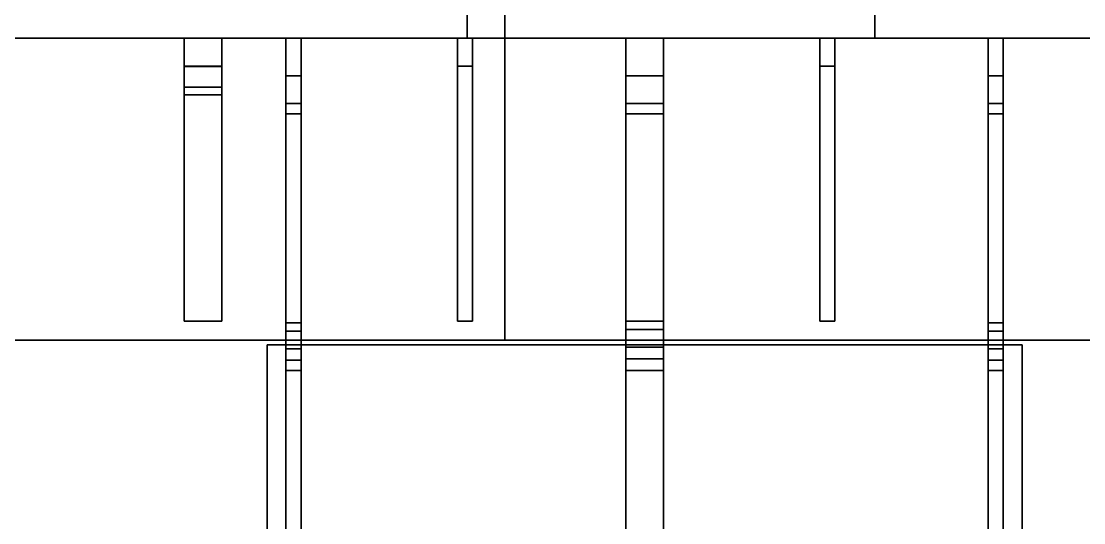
# Model space of a CAD drawing. Header units: inches. Extents: x 90815 to 105310, y -27465 to -3285.
# Drawn here: x 94174 to 95582, y -16242 to -15578 of the extents above; entities that cross this region are included whole.
import ezdxf

# ---------------------------------------------------------------- set-up
doc = ezdxf.new("R2010")
doc.units = ezdxf.units.IN
doc.header["$MEASUREMENT"] = 0
doc.layers.get('0').update_dxf_attribs({"linetype": 'CONTINUOUS'})
doc.layers.add('1', color=7, linetype='CONTINUOUS')

# ---------------------------------------------------------------- blocks, each defined once
blk = doc.blocks.new('E2-SA03-032')
at = {"color": 3}
for points in [[(94525, -15650, 1871.4), (94545, -15650, 1871.4), (94545, -15600, 1858), (94525, -15600, 1858)], [(94525, -15600, 1858), (94545, -15600, 1858), (94545, -15600, 142), (94525, -15600, 142)], [(94525, -15600, 142), (94545, -15600, 142), (94545, -15650, 128.6), (94525, -15650, 128.6)], [(94525, -15686.6, 1908), (94545, -15686.6, 1908), (94545, -15650, 1871.4), (94525, -15650, 1871.4)], [(94525, -15650, 128.6), (94545, -15650, 128.6), (94545, -15686.6, 92), (94525, -15686.6, 92)], [(94525, -15700, 1958), (94545, -15700, 1958), (94545, -15686.6, 1908), (94525, -15686.6, 1908)], [(94525, -15686.6, 92), (94545, -15686.6, 92), (94545, -15700, 42), (94525, -15700, 42)], [(94525, -15700, 42), (94545, -15700, 42), (94545, -15977, 42), (94525, -15977, 42)], [(94525, -15977, 1958), (94545, -15977, 1958), (94545, -15700, 1958), (94525, -15700, 1958)], [(94525, -15977, 42), (94545, -15977, 42), (94545, -15988, 62.7), (94525, -15988, 62.7)], [(94525, -15988, 1937.3), (94545, -15988, 1937.3), (94545, -15977, 1958), (94525, -15977, 1958)], [(94525, -15988, 62.7), (94545, -15988, 62.7), (94545, -16011.4, 65.2), (94525, -16011.4, 65.2)], [(94525, -16011.4, 1934.8), (94545, -16011.4, 1934.8), (94545, -15988, 1937.3), (94525, -15988, 1937.3)], [(94525, -16011.4, 65.2), (94545, -16011.4, 65.2), (94545, -16026.5, 47.2), (94525, -16026.5, 47.2)], [(94525, -16026.5, 1952.8), (94545, -16026.5, 1952.8), (94545, -16011.4, 1934.8), (94525, -16011.4, 1934.8)], [(94525, -16026.5, 47.2), (94545, -16026.5, 47.2), (94545, -16040, 50), (94525, -16040, 50)], [(94525, -16040, 1950), (94545, -16040, 1950), (94545, -16026.5, 1952.8), (94525, -16026.5, 1952.8)], [(94525, -16040, 50), (94545, -16040, 50), (94545, -19500, 50), (94525, -19500, 50)], [(94525, -19500, 1950), (94545, -19500, 1950), (94545, -16040, 1950), (94525, -16040, 1950)]]:
    blk.add_3dface(points, dxfattribs=at)
for points, invisible_edges in [([(94525, -19500, 1950), (94525, -15650, 1871.4), (94525, -15600, 1858)], 15), ([(94525, -19500, 1950), (94525, -15600, 1858), (94525, -15600, 142)], 13), ([(94525, -19500, 1950), (94525, -15600, 142), (94525, -15650, 128.6)], 15), ([(94545, -15600, 1858), (94545, -15650, 1871.4), (94545, -19500, 1950), (94545, -15600, 1858)], 15), ([(94545, -15600, 142), (94545, -15600, 1858), (94545, -19500, 1950), (94545, -15600, 142)], 14), ([(94545, -15650, 128.6), (94545, -15600, 142), (94545, -19500, 1950), (94545, -15650, 128.6)], 15), ([(94525, -19500, 1950), (94525, -15686.6, 1908), (94525, -15650, 1871.4)], 15), ([(94525, -19500, 1950), (94525, -15650, 128.6), (94525, -15686.6, 92)], 15), ([(94545, -15650, 1871.4), (94545, -15686.6, 1908), (94545, -19500, 1950), (94545, -15650, 1871.4)], 15), ([(94545, -15686.6, 92), (94545, -15650, 128.6), (94545, -19500, 1950), (94545, -15686.6, 92)], 15), ([(94525, -19500, 1950), (94525, -16011.4, 1934.8), (94525, -15686.6, 1908)], 15), ([(94525, -19500, 1950), (94525, -15686.6, 92), (94525, -16011.4, 65.2)], 15), ([(94525, -15700, 42), (94525, -16011.4, 65.2), (94525, -15686.6, 92)], 15), ([(94525, -15686.6, 1908), (94525, -16011.4, 1934.8), (94525, -15988, 1937.3)], 15), ([(94525, -15686.6, 1908), (94525, -15988, 1937.3), (94525, -15977, 1958)], 15), ([(94525, -15686.6, 1908), (94525, -15977, 1958), (94525, -15700, 1958)], 13), ([(94545, -15686.6, 1908), (94545, -16011.4, 1934.8), (94545, -19500, 1950), (94545, -15686.6, 1908)], 15), ([(94545, -16011.4, 65.2), (94545, -15686.6, 92), (94545, -19500, 1950), (94545, -16011.4, 65.2)], 15), ([(94545, -15686.6, 92), (94545, -16011.4, 65.2), (94545, -15700, 42), (94545, -15686.6, 92)], 15), ([(94545, -15988, 1937.3), (94545, -16011.4, 1934.8), (94545, -15686.6, 1908), (94545, -15988, 1937.3)], 15), ([(94545, -15977, 1958), (94545, -15988, 1937.3), (94545, -15686.6, 1908), (94545, -15977, 1958)], 15), ([(94545, -15700, 1958), (94545, -15977, 1958), (94545, -15686.6, 1908), (94545, -15700, 1958)], 14), ([(94525, -15700, 42), (94525, -15977, 42), (94525, -15988, 62.7)], 14), ([(94525, -15700, 42), (94525, -15988, 62.7), (94525, -16011.4, 65.2)], 15), ([(94545, -15988, 62.7), (94545, -15977, 42), (94545, -15700, 42), (94545, -15988, 62.7)], 13), ([(94545, -16011.4, 65.2), (94545, -15988, 62.7), (94545, -15700, 42), (94545, -16011.4, 65.2)], 15), ([(94525, -19500, 1950), (94525, -16011.4, 65.2), (94525, -19500, 50)], 11), ([(94525, -16011.4, 1934.8), (94525, -19500, 1950), (94525, -16040, 1950)], 13), ([(94525, -16011.4, 1934.8), (94525, -16040, 1950), (94525, -16026.5, 1952.8)], 13), ([(94525, -16040, 50), (94525, -19500, 50), (94525, -16011.4, 65.2)], 14), ([(94525, -16026.5, 47.2), (94525, -16040, 50), (94525, -16011.4, 65.2)], 14), ([(94545, -19500, 50), (94545, -16011.4, 65.2), (94545, -19500, 1950), (94545, -19500, 50)], 11), ([(94545, -16040, 1950), (94545, -19500, 1950), (94545, -16011.4, 1934.8), (94545, -16040, 1950)], 14), ([(94545, -16026.5, 1952.8), (94545, -16040, 1950), (94545, -16011.4, 1934.8), (94545, -16026.5, 1952.8)], 14), ([(94545, -16011.4, 65.2), (94545, -19500, 50), (94545, -16040, 50), (94545, -16011.4, 65.2)], 13), ([(94545, -16011.4, 65.2), (94545, -16040, 50), (94545, -16026.5, 47.2), (94545, -16011.4, 65.2)], 13)]:
    blk.add_3dface(points, dxfattribs=dict(at, invisible_edges=invisible_edges))
blk = doc.blocks.new('E2-SA03-031')
at = {"color": 3}
for points in [[(95455, -15650, 1871.4), (95475, -15650, 1871.4), (95475, -15600, 1858), (95455, -15600, 1858)], [(95455, -15600, 1858), (95475, -15600, 1858), (95475, -15600, 142), (95455, -15600, 142)], [(95455, -15600, 142), (95475, -15600, 142), (95475, -15650, 128.6), (95455, -15650, 128.6)], [(95455, -15686.6, 1908), (95475, -15686.6, 1908), (95475, -15650, 1871.4), (95455, -15650, 1871.4)], [(95455, -15650, 128.6), (95475, -15650, 128.6), (95475, -15686.6, 92), (95455, -15686.6, 92)], [(95455, -15700, 1958), (95475, -15700, 1958), (95475, -15686.6, 1908), (95455, -15686.6, 1908)], [(95455, -15686.6, 92), (95475, -15686.6, 92), (95475, -15700, 42), (95455, -15700, 42)], [(95455, -15700, 42), (95475, -15700, 42), (95475, -15977, 42), (95455, -15977, 42)], [(95455, -15977, 1958), (95475, -15977, 1958), (95475, -15700, 1958), (95455, -15700, 1958)], [(95455, -15977, 42), (95475, -15977, 42), (95475, -15988, 62.7), (95455, -15988, 62.7)], [(95455, -15988, 1937.3), (95475, -15988, 1937.3), (95475, -15977, 1958), (95455, -15977, 1958)], [(95455, -15988, 62.7), (95475, -15988, 62.7), (95475, -16011.4, 65.2), (95455, -16011.4, 65.2)], [(95455, -16011.4, 1934.8), (95475, -16011.4, 1934.8), (95475, -15988, 1937.3), (95455, -15988, 1937.3)], [(95455, -16011.4, 65.2), (95475, -16011.4, 65.2), (95475, -16026.5, 47.2), (95455, -16026.5, 47.2)], [(95455, -16026.5, 1952.8), (95475, -16026.5, 1952.8), (95475, -16011.4, 1934.8), (95455, -16011.4, 1934.8)], [(95455, -16026.5, 47.2), (95475, -16026.5, 47.2), (95475, -16040, 50), (95455, -16040, 50)], [(95455, -16040, 1950), (95475, -16040, 1950), (95475, -16026.5, 1952.8), (95455, -16026.5, 1952.8)], [(95455, -16040, 50), (95475, -16040, 50), (95475, -19500, 50), (95455, -19500, 50)], [(95455, -19500, 1950), (95475, -19500, 1950), (95475, -16040, 1950), (95455, -16040, 1950)]]:
    blk.add_3dface(points, dxfattribs=at)
for points, invisible_edges in [([(95455, -19500, 1950), (95455, -15650, 1871.4), (95455, -15600, 1858)], 15), ([(95455, -19500, 1950), (95455, -15600, 1858), (95455, -15600, 142)], 13), ([(95455, -19500, 1950), (95455, -15600, 142), (95455, -15650, 128.6)], 15), ([(95475, -15600, 1858), (95475, -15650, 1871.4), (95475, -19500, 1950), (95475, -15600, 1858)], 15), ([(95475, -15600, 142), (95475, -15600, 1858), (95475, -19500, 1950), (95475, -15600, 142)], 14), ([(95475, -15650, 128.6), (95475, -15600, 142), (95475, -19500, 1950), (95475, -15650, 128.6)], 15), ([(95455, -19500, 1950), (95455, -15686.6, 1908), (95455, -15650, 1871.4)], 15), ([(95455, -19500, 1950), (95455, -15650, 128.6), (95455, -15686.6, 92)], 15), ([(95475, -15650, 1871.4), (95475, -15686.6, 1908), (95475, -19500, 1950), (95475, -15650, 1871.4)], 15), ([(95475, -15686.6, 92), (95475, -15650, 128.6), (95475, -19500, 1950), (95475, -15686.6, 92)], 15), ([(95455, -19500, 1950), (95455, -16011.4, 1934.8), (95455, -15686.6, 1908)], 15), ([(95455, -19500, 1950), (95455, -15686.6, 92), (95455, -16011.4, 65.2)], 15), ([(95455, -15700, 42), (95455, -16011.4, 65.2), (95455, -15686.6, 92)], 15), ([(95455, -15686.6, 1908), (95455, -16011.4, 1934.8), (95455, -15988, 1937.3)], 15), ([(95455, -15686.6, 1908), (95455, -15988, 1937.3), (95455, -15977, 1958)], 15), ([(95455, -15686.6, 1908), (95455, -15977, 1958), (95455, -15700, 1958)], 13), ([(95475, -15686.6, 1908), (95475, -16011.4, 1934.8), (95475, -19500, 1950), (95475, -15686.6, 1908)], 15), ([(95475, -16011.4, 65.2), (95475, -15686.6, 92), (95475, -19500, 1950), (95475, -16011.4, 65.2)], 15), ([(95475, -15686.6, 92), (95475, -16011.4, 65.2), (95475, -15700, 42), (95475, -15686.6, 92)], 15), ([(95475, -15988, 1937.3), (95475, -16011.4, 1934.8), (95475, -15686.6, 1908), (95475, -15988, 1937.3)], 15), ([(95475, -15977, 1958), (95475, -15988, 1937.3), (95475, -15686.6, 1908), (95475, -15977, 1958)], 15), ([(95475, -15700, 1958), (95475, -15977, 1958), (95475, -15686.6, 1908), (95475, -15700, 1958)], 14), ([(95455, -15700, 42), (95455, -15977, 42), (95455, -15988, 62.7)], 14), ([(95455, -15700, 42), (95455, -15988, 62.7), (95455, -16011.4, 65.2)], 15), ([(95475, -15988, 62.7), (95475, -15977, 42), (95475, -15700, 42), (95475, -15988, 62.7)], 13), ([(95475, -16011.4, 65.2), (95475, -15988, 62.7), (95475, -15700, 42), (95475, -16011.4, 65.2)], 15), ([(95455, -19500, 1950), (95455, -16011.4, 65.2), (95455, -19500, 50)], 11), ([(95455, -16011.4, 1934.8), (95455, -19500, 1950), (95455, -16040, 1950)], 13), ([(95455, -16011.4, 1934.8), (95455, -16040, 1950), (95455, -16026.5, 1952.8)], 13), ([(95455, -16040, 50), (95455, -19500, 50), (95455, -16011.4, 65.2)], 14), ([(95455, -16026.5, 47.2), (95455, -16040, 50), (95455, -16011.4, 65.2)], 14), ([(95475, -19500, 50), (95475, -16011.4, 65.2), (95475, -19500, 1950), (95475, -19500, 50)], 11), ([(95475, -16040, 1950), (95475, -19500, 1950), (95475, -16011.4, 1934.8), (95475, -16040, 1950)], 14), ([(95475, -16026.5, 1952.8), (95475, -16040, 1950), (95475, -16011.4, 1934.8), (95475, -16026.5, 1952.8)], 14), ([(95475, -16011.4, 65.2), (95475, -19500, 50), (95475, -16040, 50), (95475, -16011.4, 65.2)], 13), ([(95475, -16011.4, 65.2), (95475, -16040, 50), (95475, -16026.5, 47.2), (95475, -16011.4, 65.2)], 13)]:
    blk.add_3dface(points, dxfattribs=dict(at, invisible_edges=invisible_edges))
blk = doc.blocks.new('E2-FR96M')
at = {"color": 3}
for points in [[(94975, -15650, 1871.4), (95025, -15650, 1871.4), (95025, -15600, 1858), (94975, -15600, 1858)], [(94975, -15600, 1858), (95025, -15600, 1858), (95025, -15600, 142), (94975, -15600, 142)], [(94975, -15600, 142), (95025, -15600, 142), (95025, -15650, 128.6), (94975, -15650, 128.6)], [(94975, -15686.6, 1908), (95025, -15686.6, 1908), (95025, -15650, 1871.4), (94975, -15650, 1871.4)], [(94975, -15650, 128.6), (95025, -15650, 128.6), (95025, -15686.6, 92), (94975, -15686.6, 92)], [(94975, -15700, 1958), (95025, -15700, 1958), (95025, -15686.6, 1908), (94975, -15686.6, 1908)], [(94975, -15686.6, 92), (95025, -15686.6, 92), (95025, -15700, 42), (94975, -15700, 42)], [(94975, -15700, 42), (95025, -15700, 42), (95025, -15975, 42), (94975, -15975, 42)], [(94975, -15975, 1958), (95025, -15975, 1958), (95025, -15700, 1958), (94975, -15700, 1958)], [(94975, -15975, 42), (95025, -15975, 42), (95025, -15986, 62.7), (94975, -15986, 62.7)], [(94975, -15986, 1937.3), (95025, -15986, 1937.3), (95025, -15975, 1958), (94975, -15975, 1958)], [(94975, -15986, 62.7), (95025, -15986, 62.7), (95025, -16009.4, 65.2), (94975, -16009.4, 65.2)], [(94975, -16009.4, 1934.8), (95025, -16009.4, 1934.8), (95025, -15986, 1937.3), (94975, -15986, 1937.3)], [(95500, -16006, 50), (95500, -16006), (94500, -16006), (94500, -16006, 50)], [(94500, -16006, 50), (94500, -16006), (94500, -22000), (94500, -22000, 50)], [(94500, -16006, 1950), (94500, -16006, 2000), (95500, -16006, 2000), (95500, -16006, 1950)], [(94500, -22000, 1950), (94500, -22000, 2000), (94500, -16006, 2000), (94500, -16006, 1950)], [(94975, -16009.4, 65.2), (95025, -16009.4, 65.2), (95025, -16024.5, 47.2), (94975, -16024.5, 47.2)], [(94975, -16024.5, 1952.8), (95025, -16024.5, 1952.8), (95025, -16009.4, 1934.8), (94975, -16009.4, 1934.8)], [(95500, -22000, 50), (95500, -22000), (95500, -16006), (95500, -16006, 50)], [(95500, -16006, 1950), (95500, -16006, 2000), (95500, -22000, 2000), (95500, -22000, 1950)], [(94975, -16024.5, 47.2), (95025, -16024.5, 47.2), (95025, -16024.5, 46.7), (94975, -16024.5, 46.7)], [(94975, -16024.5, 46.7), (95025, -16024.5, 46.7), (95025, -16040, 50), (94975, -16040, 50)], [(94975, -16040, 1950), (95025, -16040, 1950), (95025, -16024.5, 1953.3), (94975, -16024.5, 1953.3)], [(94975, -16024.5, 1953.3), (95025, -16024.5, 1953.3), (95025, -16024.5, 1952.8), (94975, -16024.5, 1952.8)], [(94975, -16040, 50), (95025, -16040, 50), (95025, -21980, 50), (94975, -21980, 50)], [(94975, -21980, 1950), (95025, -21980, 1950), (95025, -16040, 1950), (94975, -16040, 1950)]]:
    blk.add_3dface(points, dxfattribs=at)
for points, invisible_edges in [([(94975, -22000, 1930), (94975, -15650, 1871.4), (94975, -15600, 1858)], 15), ([(94975, -22000, 1930), (94975, -15600, 1858), (94975, -15600, 142)], 13), ([(94975, -22000, 1930), (94975, -15600, 142), (94975, -15650, 128.6)], 15), ([(95025, -15600, 1858), (95025, -15650, 1871.4), (95025, -22000, 1930), (95025, -15600, 1858)], 15), ([(95025, -15600, 142), (95025, -15600, 1858), (95025, -22000, 1930), (95025, -15600, 142)], 14), ([(95025, -15650, 128.6), (95025, -15600, 142), (95025, -22000, 1930), (95025, -15650, 128.6)], 15), ([(94975, -22000, 1930), (94975, -15686.6, 1908), (94975, -15650, 1871.4)], 15), ([(94975, -22000, 1930), (94975, -15650, 128.6), (94975, -15686.6, 92)], 15), ([(95025, -15650, 1871.4), (95025, -15686.6, 1908), (95025, -22000, 1930), (95025, -15650, 1871.4)], 15), ([(95025, -15686.6, 92), (95025, -15650, 128.6), (95025, -22000, 1930), (95025, -15686.6, 92)], 15), ([(94975, -22000, 1930), (94975, -15686.6, 92), (94975, -22000, 70)], 11), ([(94975, -16009.4, 65.2), (94975, -22000, 70), (94975, -15686.6, 92)], 15), ([(94975, -15700, 42), (94975, -16009.4, 65.2), (94975, -15686.6, 92)], 15), ([(94975, -15686.6, 1908), (94975, -22000, 1930), (94975, -16009.4, 1934.8)], 15), ([(94975, -15686.6, 1908), (94975, -16009.4, 1934.8), (94975, -15986, 1937.3)], 15), ([(94975, -15686.6, 1908), (94975, -15986, 1937.3), (94975, -15975, 1958)], 15), ([(94975, -15686.6, 1908), (94975, -15975, 1958), (94975, -15700, 1958)], 13), ([(95025, -22000, 70), (95025, -15686.6, 92), (95025, -22000, 1930), (95025, -22000, 70)], 11), ([(95025, -15686.6, 92), (95025, -22000, 70), (95025, -16009.4, 65.2), (95025, -15686.6, 92)], 15), ([(95025, -15686.6, 92), (95025, -16009.4, 65.2), (95025, -15700, 42), (95025, -15686.6, 92)], 15), ([(95025, -16009.4, 1934.8), (95025, -22000, 1930), (95025, -15686.6, 1908), (95025, -16009.4, 1934.8)], 15), ([(95025, -15986, 1937.3), (95025, -16009.4, 1934.8), (95025, -15686.6, 1908), (95025, -15986, 1937.3)], 15), ([(95025, -15975, 1958), (95025, -15986, 1937.3), (95025, -15686.6, 1908), (95025, -15975, 1958)], 15), ([(95025, -15700, 1958), (95025, -15975, 1958), (95025, -15686.6, 1908), (95025, -15700, 1958)], 14), ([(94975, -15700, 42), (94975, -15975, 42), (94975, -15986, 62.7)], 14), ([(94975, -15700, 42), (94975, -15986, 62.7), (94975, -16009.4, 65.2)], 15), ([(95025, -15986, 62.7), (95025, -15975, 42), (95025, -15700, 42), (95025, -15986, 62.7)], 13), ([(95025, -16009.4, 65.2), (95025, -15986, 62.7), (95025, -15700, 42), (95025, -16009.4, 65.2)], 15), ([(95500, -22000, 50), (95500, -16006, 50), (94500, -22000, 50)], 10), ([(94500, -16006, 50), (94500, -22000, 50), (95500, -16006, 50)], 10), ([(94500, -22000), (95500, -16006), (95500, -22000), (94500, -22000)], 9), ([(95500, -16006), (94500, -22000), (94500, -16006), (95500, -16006)], 9), ([(95500, -16006, 1950), (95500, -22000, 1950), (94500, -16006, 1950)], 10), ([(94500, -22000, 1950), (94500, -16006, 1950), (95500, -22000, 1950)], 10), ([(94500, -16006, 2000), (95500, -22000, 2000), (95500, -16006, 2000), (94500, -16006, 2000)], 9), ([(95500, -22000, 2000), (94500, -16006, 2000), (94500, -22000, 2000), (95500, -22000, 2000)], 9), ([(94975, -22000, 70), (94975, -16009.4, 65.2), (94975, -21980, 50)], 11), ([(94975, -21980, 1950), (94975, -16009.4, 1934.8), (94975, -22000, 1930)], 11), ([(94975, -16009.4, 1934.8), (94975, -21980, 1950), (94975, -16040, 1950)], 13), ([(94975, -16009.4, 1934.8), (94975, -16040, 1950), (94975, -16024.5, 1952.8)], 13), ([(94975, -16040, 50), (94975, -21980, 50), (94975, -16009.4, 65.2)], 14), ([(94975, -16024.5, 47.2), (94975, -16040, 50), (94975, -16009.4, 65.2)], 14), ([(95025, -21980, 50), (95025, -16009.4, 65.2), (95025, -22000, 70), (95025, -21980, 50)], 11), ([(95025, -22000, 1930), (95025, -16009.4, 1934.8), (95025, -21980, 1950), (95025, -22000, 1930)], 11), ([(95025, -16040, 1950), (95025, -21980, 1950), (95025, -16009.4, 1934.8), (95025, -16040, 1950)], 14), ([(95025, -16024.5, 1952.8), (95025, -16040, 1950), (95025, -16009.4, 1934.8), (95025, -16024.5, 1952.8)], 14), ([(95025, -16009.4, 65.2), (95025, -21980, 50), (95025, -16040, 50), (95025, -16009.4, 65.2)], 13), ([(95025, -16009.4, 65.2), (95025, -16040, 50), (95025, -16024.5, 47.2), (95025, -16009.4, 65.2)], 13), ([(94975, -16024.5, 1953.3), (94975, -16024.5, 1952.8), (94975, -16040, 1950)], 8), ([(94975, -16040, 50), (94975, -16024.5, 47.2), (94975, -16024.5, 46.7)], 8), ([(95025, -16040, 1950), (95025, -16024.5, 1952.8), (95025, -16024.5, 1953.3), (95025, -16040, 1950)], 8), ([(95025, -16024.5, 46.7), (95025, -16024.5, 47.2), (95025, -16040, 50), (95025, -16024.5, 46.7)], 8)]:
    blk.add_3dface(points, dxfattribs=dict(at, invisible_edges=invisible_edges))
blk = doc.blocks.new('E2-ET15C')
at = {"color": 3}
for points in [[(90815, -15600, 7145), (90815, -15540, 7145), (95305, -15540, 7145), (95305, -15600, 7145)], [(94765, -15600, 7665), (94765, -15540, 7665), (92815, -15540, 7665), (92815, -15600, 7665)], [(95305, -15600, 7195), (95305, -15540, 7195), (94765, -15540, 7665), (94765, -15600, 7665)], [(95305, -15600, 7145), (95305, -15540, 7145), (95305, -15540, 7195), (95305, -15600, 7195)]]:
    blk.add_3dface(points, dxfattribs=at)
for points, invisible_edges in [([(95305, -15600, 7195), (90815, -15600, 7195), (95305, -15600, 7145)], 11), ([(90815, -15600, 7145), (95305, -15600, 7145), (90815, -15600, 7195)], 10), ([(90815, -15600, 7195), (95305, -15600, 7195), (90975, -15600, 7355)], 11), ([(92815, -15600, 7355), (90975, -15600, 7355), (95305, -15600, 7195)], 14), ([(94765, -15600, 7665), (92815, -15600, 7665), (92815, -15600, 7355)], 12), ([(94765, -15600, 7665), (92815, -15600, 7355), (95305, -15600, 7195)], 11)]:
    blk.add_3dface(points, dxfattribs=dict(at, invisible_edges=invisible_edges))
at = {"color": 4}
for points in [[(94440, -15600, 7220), (94390, -15600, 7220), (94390, -15600, 7590), (94440, -15600, 7590)], [(94440, -15600, 7590), (94390, -15600, 7590), (94390, -15637.5, 7600), (94440, -15637.5, 7600)], [(94440, -15637.5, 7210), (94390, -15637.5, 7210), (94390, -15600, 7220), (94440, -15600, 7220)], [(94440, -15637.5, 7600), (94390, -15637.5, 7600), (94390, -15665, 7627.5), (94440, -15665, 7627.5)], [(94440, -15665, 7182.5), (94390, -15665, 7182.5), (94390, -15637.5, 7210), (94440, -15637.5, 7210)], [(94440, -15665, 7627.5), (94390, -15665, 7627.5), (94390, -15675, 7665), (94440, -15675, 7665)], [(94440, -15675, 7145), (94390, -15675, 7145), (94390, -15665, 7182.5), (94440, -15665, 7182.5)], [(94440, -15675, 7665), (94390, -15675, 7665), (94390, -15975, 7665), (94440, -15975, 7665)], [(94440, -15975, 7145), (94390, -15975, 7145), (94390, -15675, 7145), (94440, -15675, 7145)], [(94440, -15975, 7665), (94390, -15975, 7665), (94390, -15975, 7145), (94440, -15975, 7145)]]:
    blk.add_3dface(points, dxfattribs=at)
for points, invisible_edges in [([(94390, -15600, 7590), (94390, -15637.5, 7210), (94390, -15637.5, 7600), (94390, -15600, 7590)], 15), ([(94390, -15637.5, 7210), (94390, -15600, 7590), (94390, -15600, 7220), (94390, -15637.5, 7210)], 13), ([(94440, -15637.5, 7600), (94440, -15637.5, 7210), (94440, -15600, 7590)], 15), ([(94440, -15600, 7220), (94440, -15600, 7590), (94440, -15637.5, 7210)], 14), ([(94390, -15637.5, 7600), (94390, -15665, 7182.5), (94390, -15665, 7627.5), (94390, -15637.5, 7600)], 15), ([(94390, -15665, 7182.5), (94390, -15637.5, 7600), (94390, -15637.5, 7210), (94390, -15665, 7182.5)], 15), ([(94440, -15665, 7627.5), (94440, -15665, 7182.5), (94440, -15637.5, 7600)], 15), ([(94440, -15637.5, 7210), (94440, -15637.5, 7600), (94440, -15665, 7182.5)], 15), ([(94390, -15665, 7627.5), (94390, -15675, 7145), (94390, -15675, 7665), (94390, -15665, 7627.5)], 15), ([(94390, -15675, 7145), (94390, -15665, 7627.5), (94390, -15665, 7182.5), (94390, -15675, 7145)], 15), ([(94390, -15675, 7665), (94390, -15975, 7145), (94390, -15975, 7665), (94390, -15675, 7665)], 9), ([(94390, -15975, 7145), (94390, -15675, 7665), (94390, -15675, 7145), (94390, -15975, 7145)], 11), ([(94440, -15675, 7665), (94440, -15675, 7145), (94440, -15665, 7627.5)], 15), ([(94440, -15665, 7182.5), (94440, -15665, 7627.5), (94440, -15675, 7145)], 15), ([(94440, -15975, 7665), (94440, -15975, 7145), (94440, -15675, 7665)], 10), ([(94440, -15675, 7145), (94440, -15675, 7665), (94440, -15975, 7145)], 11)]:
    blk.add_3dface(points, dxfattribs=dict(at, invisible_edges=invisible_edges))
blk = doc.blocks.new('E2-ET15A')
at = {"color": 3}
for points, invisible_edges in [([(94815, -16000, 7665), (92815, -16000, 7665), (94815, -14000, 7665)], 10), ([(92815, -14000, 7665), (94815, -14000, 7665), (92815, -16000, 7665)], 10), ([(94815, -14000, 7735), (92815, -16000, 7735), (94815, -16000, 7735), (94815, -14000, 7735)], 9), ([(92815, -16000, 7735), (94815, -14000, 7735), (92815, -14000, 7735), (92815, -16000, 7735)], 9)]:
    blk.add_3dface(points, dxfattribs=dict(at, invisible_edges=invisible_edges))
for points in [[(94815, -14000, 7665), (94815, -14000, 7735), (94815, -16000, 7735), (94815, -16000, 7665)], [(94815, -16000, 7665), (94815, -16000, 7735), (92815, -16000, 7735), (92815, -16000, 7665)]]:
    blk.add_3dface(points, dxfattribs=at)
blk = doc.blocks.new('E2-BT2A')
at = {"color": 3}
for points, invisible_edges in [([(105310, -16000, 7065), (93050, -14000, 7065), (105310, -14000, 7065)], 9), ([(93050, -14000, 7065), (105310, -16000, 7065), (93050, -16000, 7065)], 9), ([(105310, -14000, 7145), (93050, -14000, 7145), (105310, -16000, 7145), (105310, -14000, 7145)], 10), ([(93050, -16000, 7145), (105310, -16000, 7145), (93050, -14000, 7145), (93050, -16000, 7145)], 10)]:
    blk.add_3dface(points, dxfattribs=dict(at, invisible_edges=invisible_edges))
blk.add_3dface([(105310, -16000, 7065), (105310, -16000, 7145), (93050, -16000, 7145), (93050, -16000, 7065)], dxfattribs=at)
blk = doc.blocks.new('E2-BT1A')
at = {"color": 3}
for points, invisible_edges in [([(105310, -16000, 1960), (93050, -14000, 1960), (105310, -14000, 1960)], 9), ([(93050, -14000, 1960), (105310, -16000, 1960), (93050, -16000, 1960)], 9), ([(105310, -14000, 2000), (93050, -14000, 2000), (105310, -16000, 2000), (105310, -14000, 2000)], 10), ([(93050, -16000, 2000), (105310, -16000, 2000), (93050, -14000, 2000), (93050, -16000, 2000)], 10)]:
    blk.add_3dface(points, dxfattribs=dict(at, invisible_edges=invisible_edges))
blk.add_3dface([(105310, -16000, 1960), (105310, -16000, 2000), (93050, -16000, 2000), (93050, -16000, 1960)], dxfattribs=at)
blk = doc.blocks.new('E2-BS2A')
at = {"color": 3}
for points, invisible_edges in [([(105310, -16000, 5145), (93050, -14000, 5145), (105310, -14000, 5145)], 9), ([(93050, -14000, 5145), (105310, -16000, 5145), (93050, -16000, 5145)], 9), ([(105310, -14000, 5225), (93050, -14000, 5225), (105310, -16000, 5225), (105310, -14000, 5225)], 10), ([(93050, -16000, 5225), (105310, -16000, 5225), (93050, -14000, 5225), (93050, -16000, 5225)], 10)]:
    blk.add_3dface(points, dxfattribs=dict(at, invisible_edges=invisible_edges))
blk.add_3dface([(105310, -16000, 5145), (105310, -16000, 5225), (93050, -16000, 5225), (93050, -16000, 5145)], dxfattribs=at)
blk = doc.blocks.new('E2-BS1A')
at = {"color": 3}
for points, invisible_edges in [([(105310, -16000), (93050, -14000), (105310, -14000)], 9), ([(93050, -14000), (105310, -16000), (93050, -16000)], 9), ([(105310, -14000, 40), (93050, -14000, 40), (105310, -16000, 40), (105310, -14000, 40)], 10), ([(93050, -16000, 40), (105310, -16000, 40), (93050, -14000, 40), (93050, -16000, 40)], 10)]:
    blk.add_3dface(points, dxfattribs=dict(at, invisible_edges=invisible_edges))
blk.add_3dface([(105310, -16000), (105310, -16000, 40), (93050, -16000, 40), (93050, -16000)], dxfattribs=at)
blk = doc.blocks.new('E2-BL2C')
at = {"color": 3}
for points in [[(93075, -15600, 5225), (93075, -15520, 5225), (99170, -15520, 5225), (99170, -15600, 5225)], [(99170, -15600, 7065), (99170, -15520, 7065), (93075, -15520, 7065), (93075, -15600, 7065)], [(94752.015625, -15600, 7028), (94772.015625, -15600, 7028), (94772.015625, -15600, 5262), (94752.015625, -15600, 5262)], [(94752.015625, -15600, 5262), (94772.015625, -15600, 5262), (94772.015625, -15637, 5225), (94752.015625, -15637, 5225)], [(94752.015625, -15637, 7065), (94772.015625, -15637, 7065), (94772.015625, -15600, 7028), (94752.015625, -15600, 7028)], [(95232.015625, -15600, 7028), (95252.015625, -15600, 7028), (95252.015625, -15600, 5262), (95232.015625, -15600, 5262)], [(95232.015625, -15600, 5262), (95252.015625, -15600, 5262), (95252.015625, -15637, 5225), (95232.015625, -15637, 5225)], [(95232.015625, -15637, 7065), (95252.015625, -15637, 7065), (95252.015625, -15600, 7028), (95232.015625, -15600, 7028)], [(94752.015625, -15637, 5225), (94772.015625, -15637, 5225), (94772.015625, -15975, 5225), (94752.015625, -15975, 5225)], [(94752.015625, -15975, 7065), (94772.015625, -15975, 7065), (94772.015625, -15637, 7065), (94752.015625, -15637, 7065)], [(95232.015625, -15637, 5225), (95252.015625, -15637, 5225), (95252.015625, -15975, 5225), (95232.015625, -15975, 5225)], [(95232.015625, -15975, 7065), (95252.015625, -15975, 7065), (95252.015625, -15637, 7065), (95232.015625, -15637, 7065)], [(94752.015625, -15975, 5225), (94772.015625, -15975, 5225), (94772.015625, -15975, 7065), (94752.015625, -15975, 7065)], [(95232.015625, -15975, 5225), (95252.015625, -15975, 5225), (95252.015625, -15975, 7065), (95232.015625, -15975, 7065)]]:
    blk.add_3dface(points, dxfattribs=at)
for points, invisible_edges in [([(99170, -15600, 7065), (93067.679688, -15600, 7047.322266), (93050, -15600, 7040)], 15), ([(99170, -15600, 7065), (93050, -15600, 7040), (93050, -15600, 5250)], 13), ([(99170, -15600, 7065), (93050, -15600, 5250), (93067.679688, -15600, 5242.677734)], 15), ([(99170, -15600, 7065), (93075, -15600, 7065), (93067.679688, -15600, 7047.322266)], 14), ([(99170, -15600, 7065), (93067.679688, -15600, 5242.677734), (99170, -15600, 5225)], 11), ([(93075, -15600, 5225), (99170, -15600, 5225), (93067.679688, -15600, 5242.677734)], 14), ([(94752.015625, -15637, 5225), (94752.015625, -15600, 7028), (94752.015625, -15600, 5262)], 9), ([(94752.015625, -15600, 7028), (94752.015625, -15637, 5225), (94752.015625, -15637, 7065)], 11), ([(94772.015625, -15600, 5262), (94772.015625, -15600, 7028), (94772.015625, -15637, 5225), (94772.015625, -15600, 5262)], 10), ([(94772.015625, -15637, 7065), (94772.015625, -15637, 5225), (94772.015625, -15600, 7028), (94772.015625, -15637, 7065)], 11), ([(95232.015625, -15637, 5225), (95232.015625, -15600, 7028), (95232.015625, -15600, 5262)], 9), ([(95232.015625, -15600, 7028), (95232.015625, -15637, 5225), (95232.015625, -15637, 7065)], 11), ([(95252.015625, -15600, 5262), (95252.015625, -15600, 7028), (95252.015625, -15637, 5225), (95252.015625, -15600, 5262)], 10), ([(95252.015625, -15637, 7065), (95252.015625, -15637, 5225), (95252.015625, -15600, 7028), (95252.015625, -15637, 7065)], 11), ([(94752.015625, -15975, 5225), (94752.015625, -15637, 7065), (94752.015625, -15637, 5225)], 11), ([(94752.015625, -15637, 7065), (94752.015625, -15975, 5225), (94752.015625, -15975, 7065)], 9), ([(94772.015625, -15637, 5225), (94772.015625, -15637, 7065), (94772.015625, -15975, 5225), (94772.015625, -15637, 5225)], 11), ([(94772.015625, -15975, 7065), (94772.015625, -15975, 5225), (94772.015625, -15637, 7065), (94772.015625, -15975, 7065)], 10), ([(95232.015625, -15975, 5225), (95232.015625, -15637, 7065), (95232.015625, -15637, 5225)], 11), ([(95232.015625, -15637, 7065), (95232.015625, -15975, 5225), (95232.015625, -15975, 7065)], 9), ([(95252.015625, -15637, 5225), (95252.015625, -15637, 7065), (95252.015625, -15975, 5225), (95252.015625, -15637, 5225)], 11), ([(95252.015625, -15975, 7065), (95252.015625, -15975, 5225), (95252.015625, -15637, 7065), (95252.015625, -15975, 7065)], 10)]:
    blk.add_3dface(points, dxfattribs=dict(at, invisible_edges=invisible_edges))
at = {"color": 4}
for points in [[(94440, -15600, 5262), (94390, -15600, 5262), (94390, -15600, 7028), (94440, -15600, 7028)], [(94440, -15600, 7028), (94390, -15600, 7028), (94390, -15637, 7065), (94440, -15637, 7065)], [(94440, -15637, 5225), (94390, -15637, 5225), (94390, -15600, 5262), (94440, -15600, 5262)], [(94440, -15637, 7065), (94390, -15637, 7065), (94390, -15975, 7065), (94440, -15975, 7065)], [(94440, -15975, 5225), (94390, -15975, 5225), (94390, -15637, 5225), (94440, -15637, 5225)], [(94440, -15975, 7065), (94390, -15975, 7065), (94390, -15975, 5225), (94440, -15975, 5225)]]:
    blk.add_3dface(points, dxfattribs=at)
for points, invisible_edges in [([(94390, -15600, 7028), (94390, -15637, 5225), (94390, -15637, 7065), (94390, -15600, 7028)], 11), ([(94390, -15637, 5225), (94390, -15600, 7028), (94390, -15600, 5262), (94390, -15637, 5225)], 9), ([(94440, -15637, 7065), (94440, -15637, 5225), (94440, -15600, 7028)], 11), ([(94440, -15600, 5262), (94440, -15600, 7028), (94440, -15637, 5225)], 10), ([(94390, -15637, 7065), (94390, -15975, 5225), (94390, -15975, 7065), (94390, -15637, 7065)], 9), ([(94390, -15975, 5225), (94390, -15637, 7065), (94390, -15637, 5225), (94390, -15975, 5225)], 11), ([(94440, -15975, 7065), (94440, -15975, 5225), (94440, -15637, 7065)], 10), ([(94440, -15637, 5225), (94440, -15637, 7065), (94440, -15975, 5225)], 11)]:
    blk.add_3dface(points, dxfattribs=dict(at, invisible_edges=invisible_edges))
blk = doc.blocks.new('E2-BL2A')
at = {"color": 3}
for points in [[(93075, -15600, 40), (93075, -15560, 40), (105290, -15560, 40), (105290, -15600, 40)], [(105290, -15600, 1960), (105290, -15560, 1960), (93075, -15560, 1960), (93075, -15600, 1960)]]:
    blk.add_3dface(points, dxfattribs=at)
for points, invisible_edges in [([(105310, -15600, 1940), (93050, -15600, 1935), (93050, -15600, 65)], 13), ([(105310, -15600, 1940), (93050, -15600, 65), (105310, -15600, 60)], 11), ([(93050, -15600, 1935), (105310, -15600, 1940), (93067.7, -15600, 1942.3)], 15), ([(93067.7, -15600, 57.7), (105310, -15600, 60), (93050, -15600, 65)], 15), ([(105290, -15600, 1960), (93075, -15600, 1960), (93067.7, -15600, 1942.3)], 14), ([(105290, -15600, 1960), (93067.7, -15600, 1942.3), (105310, -15600, 1940)], 11), ([(105310, -15600, 60), (93067.7, -15600, 57.7), (105290, -15600, 40)], 11), ([(93075, -15600, 40), (105290, -15600, 40), (93067.7, -15600, 57.7)], 14)]:
    blk.add_3dface(points, dxfattribs=dict(at, invisible_edges=invisible_edges))

msp = doc.modelspace()

# ---------------------------------------------------------------- block references
at = {"layer": '1'}
for name in ['E2-ET15A', 'E2-BT2A', 'E2-BT1A', 'E2-BS2A', 'E2-BS1A', 'E2-BL2A', 'E2-ET15C', 'E2-BL2C', 'E2-FR96M', 'E2-SA03-032', 'E2-SA03-031']:
    msp.add_blockref(name, (0, 0), dxfattribs=at)

doc.saveas('drawing.dxf')
